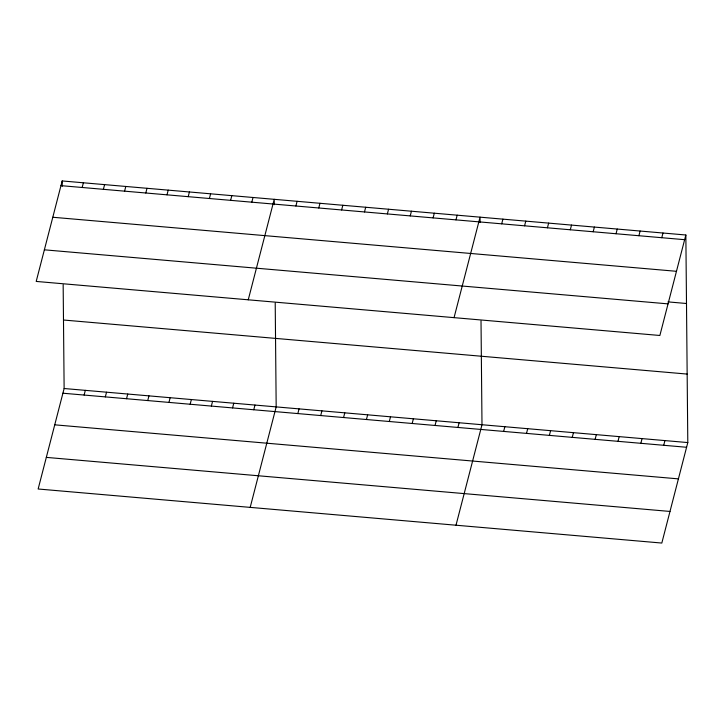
<?xml version="1.0" encoding="UTF-8"?>
<svg xmlns="http://www.w3.org/2000/svg" width="724" height="724" viewBox="0 0 724 724"><rect width="100%" height="100%" fill="white"/><g stroke="black" fill="none" stroke-linecap="round" stroke-linejoin="round"><path stroke-width="1.09" d="M62.183 180.946L36.2 281.428L659.872 335.483L685.854 235.001L62.183 180.946L62.237 186.294M82.174 187.48L83.387 182.783M103.378 189.317L104.6 184.62M63.16 284.731L64.128 388.517L38.146 488.999L661.817 543.054L687.8 442.572L685.854 235.001M124.582 191.154L125.804 186.457M84.12 395.051L85.332 390.354M145.796 192.991L147.008 188.294M105.324 396.888L106.546 392.2M167 194.828L168.212 190.141M126.528 398.725L127.75 394.037M188.204 196.666L189.417 191.978M147.741 400.562L148.954 395.874M209.408 198.503L210.621 193.815M168.945 402.399L170.158 397.711M230.612 200.34L231.825 195.652M190.15 404.236L191.362 399.548M251.816 202.177L253.029 197.489M211.354 406.074L212.566 401.386M248.251 299.808L274.233 199.326L274.287 204.675M232.558 407.911L233.771 403.223M295.89 205.996L297.102 201.308M253.762 409.757L254.975 405.06M318.759 207.978L319.972 203.29M250.196 507.379L276.179 406.897L275.211 303.112M341.619 209.96L342.841 205.272M297.836 413.576L299.048 408.879M364.489 211.942L365.701 207.254M320.705 415.558L321.918 410.861M387.358 213.924L388.571 209.236M343.565 417.54L344.787 412.843M410.227 215.906L411.44 211.218M366.435 419.522L367.647 414.825M433.097 217.888L434.31 213.2M389.304 421.504L390.517 416.807M455.966 219.87L457.179 215.182M412.173 423.486L413.386 418.789M454.057 317.646L480.048 217.164L480.093 222.512M435.043 425.468L436.255 420.771M501.696 223.834L502.909 219.146M457.912 427.45L459.125 422.753M524.565 225.816L525.778 221.128M456.002 525.217L481.994 424.735L481.017 320.949M547.434 227.798L548.647 223.11M503.642 431.413L504.854 426.717M570.304 229.78L571.517 225.092M526.511 433.395L527.724 428.699M593.173 231.761L594.386 227.074M549.38 435.377L550.593 430.68M616.034 233.743L617.246 229.055M572.25 437.359L573.462 432.662M638.903 235.725L640.116 231.037M595.119 439.341L596.332 434.644M661.772 237.707L662.985 233.019M617.979 441.323L619.201 436.626M640.849 443.305L642.061 438.608M663.718 445.287L664.931 440.59M60.97 185.643L684.642 239.689M52.798 217.254L676.469 271.301M667.981 301.89L686.497 303.501M44.372 249.816L668.044 303.872M63.486 320.017L687.157 374.073M64.128 388.517L687.8 442.572M62.916 393.213L686.587 447.269M54.743 424.825L678.415 478.872M46.318 457.387L669.99 511.443"/></g></svg>
